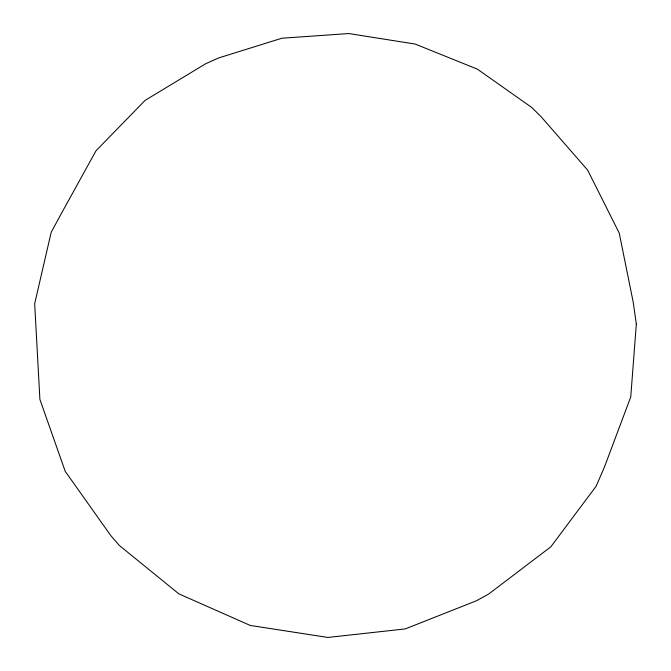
<?xml version="1.0" encoding="UTF-8"?>
<svg xmlns="http://www.w3.org/2000/svg" width="671" height="671" viewBox="0 0 671 671"><rect width="100%" height="100%" fill="white"/><g stroke="black" fill="none" stroke-linecap="round" stroke-linejoin="round"><path stroke-width="1.01" d="M636.326 324.093L630.748 396.964L604.546 466.756L596.217 486.123L550.824 546.831L488.471 594.179L476.225 600.864L405.259 628.92L327.859 637.45L250.283 625.447L178.889 593.869L119.396 545.523L110.774 535.584L65.221 471.336L39.899 399.413L34.674 303.728L51.189 232.317L61.975 212.388L96.012 150.765L145.121 100.365L205.661 63.745L218.402 58.016L281.912 38.222L348.769 33.55L415.164 44.06L477.383 69.147L531.835 107.536L541.128 116.737L587.679 170.157L619.241 233.097L633.189 302.051L636.326 324.093"/></g></svg>
